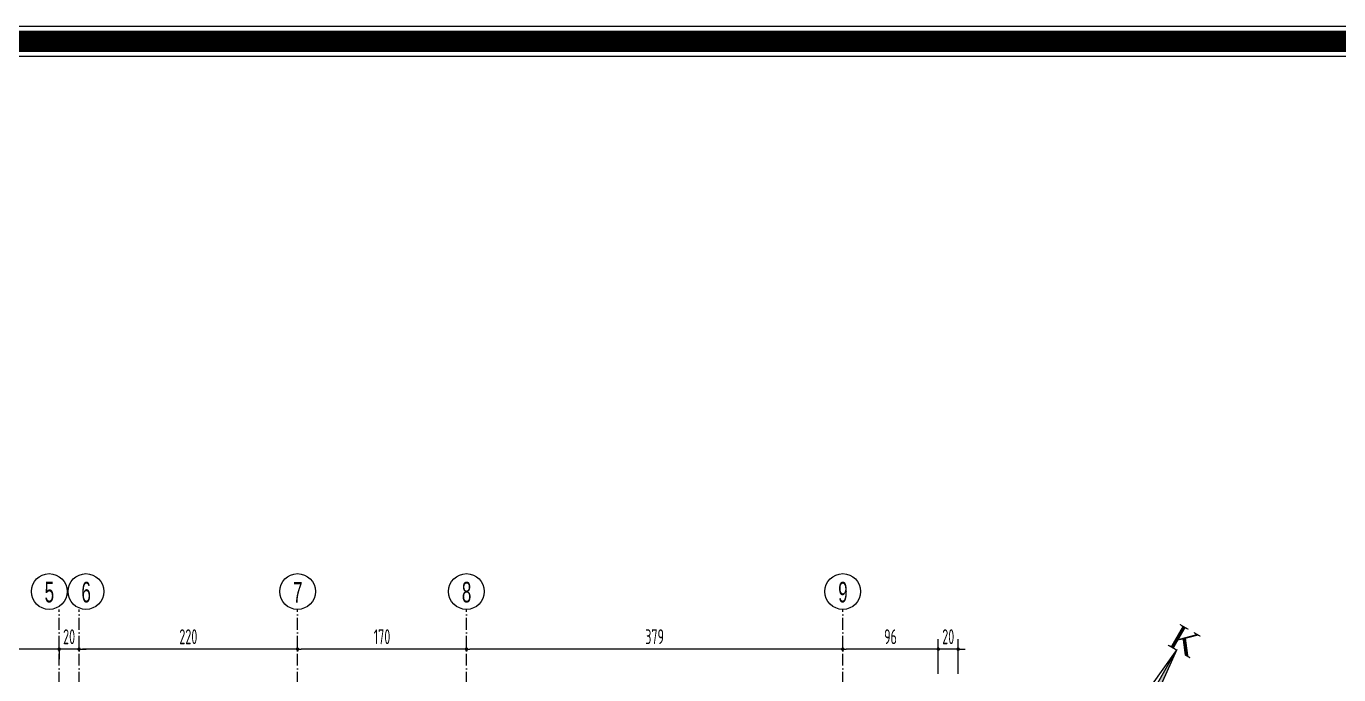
# Model space of a CAD drawing. Extents: x 41749 to 92598, y -24291 to 29432.
# Drawn here: x 56447 to 57768, y -22044 to -21391 of the extents above; entities that cross this region are included whole.
import ezdxf
from ezdxf.enums import TextEntityAlignment as Align

# ---------------------------------------------------------------- set-up
doc = ezdxf.new("R2010")
doc.units = 0
doc.header["$MEASUREMENT"] = 0
doc.header["$PDMODE"] = 3
doc.linetypes.add('ACAD_ISO10W100', pattern=[18, 12, -3, 0, -3])
doc.layers.get('0').update_dxf_attribs({"linetype": 'CONTINUOUS'})
doc.layers.get('Defpoints').update_dxf_attribs({"linetype": 'CONTINUOUS'})
for name, color, linetype in [('AKS', 10, 'CONTINUOUS'), ('doğrama', 1, 'CONTINUOUS'), ('MERBAS', 231, 'CONTINUOUS'), ('MERD', 3, 'CONTINUOUS'), ('OLCU', 3, 'CONTINUOUS'), ('YAZI', 7, 'CONTINUOUS')]:
    doc.layers.add(name, color=color, linetype=linetype)
doc.styles.add('ISIM', font='times.ttf')
doc.styles.add('OLCU', font='isocpeur.ttf', dxfattribs={"width": 0.59})
doc.dimstyles.new('OLCU3', dxfattribs={"dimscale": 0.5, "dimtxt": 30, "dimasz": 7, "dimexe": 20, "dimexo": 0, "dimgap": 10, "dimtad": 1, "dimdec": 4, "dimrnd": 0.5, "dimdsep": 46, "dimtxsty": 'OLCU', "dimblk1": 'DOT', "dimblk2": 'DOT', "dimsah": 1, "dimcen": 0.09, "dimclrt": 4, "dimadec": 0, "dimazin": 0, "dimtfac": 1, "dimtdec": 4, "dimtix": 1, "dimtmove": 2, "dimatfit": 3, "dimfxl": 0, "dimtolj": 1, "dimtzin": 0, "dimarcsym": 0})

# ---------------------------------------------------------------- blocks, each defined once
blk = doc.blocks.new('A$C0A661DCC')
at = {"layer": 'doğrama'}
h = blk.add_hatch(color=256, dxfattribs=at)
h.paths.add_polyline_path([(73.3, 210.1), (73.3, 73.3), (86, 80.4)])
h.paths.add_polyline_path([(114, 73.3), (73.3, 73.3), (86, 66.2), (113.8, 69.4, 0.023599)])
h.paths.add_polyline_path([(146.5, 73.3), (120.9, 73.3, -0.015803), (120.8, 70.2)])
h.paths.add_polyline_path([(73.3, 73.3), (60.5, 66.2), (73.3, 0)])
h.paths.add_polyline_path([(60.5, 80.4), (32.7, 77.1, 0.023599), (32.5, 73.3), (73.3, 73.3)])
h.paths.add_polyline_path([(25.7, 76.3), (0, 73.3), (25.6, 73.3, -0.015803)])
for p, q in [((73.3, 210.1), (60.5, 80.4)), ((73.3, 73.3), (73.3, 210.1)), ((73.3, 73.3), (73.3, 210.1)), ((73.3, 210.1), (86, 80.4)), ((0, 73.3), (25.7, 76.3)), ((32.7, 77.1), (60.5, 80.4)), ((60.5, 80.4), (73.3, 73.3)), ((60.5, 80.4), (73.3, 73.3)), ((86, 80.4), (73.3, 73.3)), ((86, 80.4), (73.3, 73.3)), ((113.8, 77.1), (86, 80.4)), ((146.5, 73.3), (120.8, 76.3)), ((25.6, 73.3), (0, 73.3)), ((0, 73.3), (25.7, 70.2)), ((25.6, 73.3), (0, 73.3)), ((73.3, 73.3), (32.5, 73.3)), ((73.3, 73.3), (32.5, 73.3)), ((32.7, 69.4), (60.5, 66.2)), ((60.5, 66.2), (73.3, 73.3)), ((60.5, 66.2), (73.3, 73.3)), ((73.3, 0), (60.5, 66.2)), ((86, 66.2), (73.3, 73.3)), ((86, 66.2), (73.3, 73.3)), ((73.3, 73.3), (114, 73.3)), ((73.3, 73.3), (114, 73.3)), ((73.3, 73.3), (73.3, 0)), ((73.3, 73.3), (73.3, 0)), ((73.3, 0), (86, 66.2)), ((113.8, 69.4), (86, 66.2)), ((146.5, 73.3), (120.8, 70.2)), ((120.9, 73.3), (146.5, 73.3)), ((120.9, 73.3), (146.5, 73.3)), ((142.3, 73), (142.3, 73))]:
    blk.add_line(p, q, dxfattribs=at)
for radius, start, end in [(47.7, 100.6569, 264.0217), (40.7, 103.5333, 261.0308), (47.7, 275.9783, 79.3431), (40.7, 278.9692, 76.4667)]:
    blk.add_arc((73.3, 73.3), radius, start, end, dxfattribs=at)
at = {"layer": 'doğrama', "style": 'ISIM'}
blk.add_text('K', height=35, dxfattribs=at).set_placement((76.8, 208.2), align=Align.CENTER)
blk = doc.blocks.new('DOT')
at = {"color": 0, "linetype": 'ByBlock'}
blk.add_line((-0.5, 0), (-1, 0), dxfattribs=at)
at = {"color": 0, "linetype": 'ByBlock', "const_width": 0.5}
blk.add_lwpolyline([(-0.25, 0, 1), (0.25, 0, 1)], format="xyb", close=True, dxfattribs=at)
blk = doc.blocks.new('*D556')
at = {"layer": 'Defpoints', "color": 0, "transparency": 16777216}
for p in [(57365.1, -22018.1), (57365.1, -22381.3), (57385.1, -22391.3)]:
    blk.add_point(p, dxfattribs=at)
at = {"layer": 'OLCU', "color": 0, "lineweight": -2, "transparency": 16777216}
for p, q in [((57365.1, -22043.1), (57365.1, -22008.1)), ((57385.1, -22043.1), (57385.1, -22008.1)), ((57361.6, -22018.1), (57358.1, -22018.1)), ((57385.1, -22018.1), (57365.1, -22018.1)), ((57388.6, -22018.1), (57392.1, -22018.1))]:
    blk.add_line(p, q, dxfattribs=at)
at = {"layer": 'OLCU', "color": 0, "lineweight": -2, "transparency": 16777216, "xscale": 3.5, "yscale": 3.5, "zscale": 3.5}
blk.add_blockref('DOT', (57365.1, -22018.1), dxfattribs=at)
at = {"layer": 'OLCU', "color": 0, "lineweight": -2, "transparency": 16777216, "xscale": 3.5, "yscale": 3.5, "zscale": 3.5, "rotation": 180}
blk.add_blockref('DOT', (57385.1, -22018.1), dxfattribs=at)
at = {"layer": 'OLCU', "color": 4, "transparency": 16777216, "insert": (57375.1, -22005.6), "char_height": 15, "attachment_point": 5, "style": 'OLCU'}
blk.add_mtext('\\A1;20', dxfattribs=at)
blk = doc.blocks.new('*D557')
at = {"layer": 'Defpoints', "color": 0, "transparency": 16777216}
for p in [(57268.9, -22018.1), (57268.9, -22018.1), (57365.1, -22335)]:
    blk.add_point(p, dxfattribs=at)
at = {"layer": 'OLCU', "color": 0, "lineweight": -2, "transparency": 16777216}
for p, q in [((57268.9, -22018.1), (57268.9, -22008.1)), ((57365.1, -22043.1), (57365.1, -22008.1)), ((57361.6, -22018.1), (57272.4, -22018.1))]:
    blk.add_line(p, q, dxfattribs=at)
at = {"layer": 'OLCU', "color": 0, "lineweight": -2, "transparency": 16777216, "xscale": 3.5, "yscale": 3.5, "zscale": 3.5, "rotation": 180}
blk.add_blockref('DOT', (57268.9, -22018.1), dxfattribs=at)
at = {"layer": 'OLCU', "color": 0, "lineweight": -2, "transparency": 16777216, "xscale": 3.5, "yscale": 3.5, "zscale": 3.5}
blk.add_blockref('DOT', (57365.1, -22018.1), dxfattribs=at)
at = {"layer": 'OLCU', "color": 4, "transparency": 16777216, "insert": (57317, -22005.6), "char_height": 15, "attachment_point": 5, "style": 'OLCU'}
blk.add_mtext('\\A1;96', dxfattribs=at)
blk = doc.blocks.new('*D558')
at = {"layer": 'Defpoints', "color": 0, "transparency": 16777216}
for p in [(56890.1, -22018.1), (56890.1, -22018.1), (57268.9, -22018.1)]:
    blk.add_point(p, dxfattribs=at)
at = {"layer": 'OLCU', "color": 0, "lineweight": -2, "transparency": 16777216}
for p, q in [((56890.1, -22018.1), (56890.1, -22008.1)), ((57268.9, -22018.1), (57268.9, -22008.1)), ((57265.4, -22018.1), (56893.6, -22018.1))]:
    blk.add_line(p, q, dxfattribs=at)
at = {"layer": 'OLCU', "color": 0, "lineweight": -2, "transparency": 16777216, "xscale": 3.5, "yscale": 3.5, "zscale": 3.5, "rotation": 180}
blk.add_blockref('DOT', (56890.1, -22018.1), dxfattribs=at)
at = {"layer": 'OLCU', "color": 0, "lineweight": -2, "transparency": 16777216, "xscale": 3.5, "yscale": 3.5, "zscale": 3.5}
blk.add_blockref('DOT', (57268.9, -22018.1), dxfattribs=at)
at = {"layer": 'OLCU', "color": 4, "transparency": 16777216, "insert": (57079.5, -22005.6), "char_height": 15, "attachment_point": 5, "style": 'OLCU'}
blk.add_mtext('\\A1;379', dxfattribs=at)
blk = doc.blocks.new('*D559')
at = {"layer": 'Defpoints', "color": 0, "transparency": 16777216}
for p in [(56720.1, -22018.1), (56720.1, -22018.1), (56890.1, -22018.1)]:
    blk.add_point(p, dxfattribs=at)
at = {"layer": 'OLCU', "color": 0, "lineweight": -2, "transparency": 16777216}
for p, q in [((56720.1, -22018.1), (56720.1, -22008.1)), ((56890.1, -22018.1), (56890.1, -22008.1)), ((56886.6, -22018.1), (56723.6, -22018.1))]:
    blk.add_line(p, q, dxfattribs=at)
at = {"layer": 'OLCU', "color": 0, "lineweight": -2, "transparency": 16777216, "xscale": 3.5, "yscale": 3.5, "zscale": 3.5, "rotation": 180}
blk.add_blockref('DOT', (56720.1, -22018.1), dxfattribs=at)
at = {"layer": 'OLCU', "color": 0, "lineweight": -2, "transparency": 16777216, "xscale": 3.5, "yscale": 3.5, "zscale": 3.5}
blk.add_blockref('DOT', (56890.1, -22018.1), dxfattribs=at)
at = {"layer": 'OLCU', "color": 4, "transparency": 16777216, "insert": (56805.1, -22005.6), "char_height": 15, "attachment_point": 5, "style": 'OLCU'}
blk.add_mtext('\\A1;170', dxfattribs=at)
blk = doc.blocks.new('*D560')
at = {"layer": 'Defpoints', "color": 0, "transparency": 16777216}
for p in [(56500.1, -22018.1), (56500.1, -22018.1), (56720.1, -22018.1)]:
    blk.add_point(p, dxfattribs=at)
at = {"layer": 'OLCU', "color": 0, "lineweight": -2, "transparency": 16777216}
for p, q in [((56500.1, -22018.1), (56500.1, -22008.1)), ((56720.1, -22018.1), (56720.1, -22008.1)), ((56716.6, -22018.1), (56503.6, -22018.1))]:
    blk.add_line(p, q, dxfattribs=at)
at = {"layer": 'OLCU', "color": 0, "lineweight": -2, "transparency": 16777216, "xscale": 3.5, "yscale": 3.5, "zscale": 3.5, "rotation": 180}
blk.add_blockref('DOT', (56500.1, -22018.1), dxfattribs=at)
at = {"layer": 'OLCU', "color": 0, "lineweight": -2, "transparency": 16777216, "xscale": 3.5, "yscale": 3.5, "zscale": 3.5}
blk.add_blockref('DOT', (56720.1, -22018.1), dxfattribs=at)
at = {"layer": 'OLCU', "color": 4, "transparency": 16777216, "insert": (56610.1, -22005.6), "char_height": 15, "attachment_point": 5, "style": 'OLCU'}
blk.add_mtext('\\A1;220', dxfattribs=at)
blk = doc.blocks.new('*D561')
at = {"layer": 'Defpoints', "color": 0, "transparency": 16777216}
for p in [(56480.1, -22018.1), (56480.1, -22018.1), (56500.1, -22018.1)]:
    blk.add_point(p, dxfattribs=at)
at = {"layer": 'OLCU', "color": 0, "lineweight": -2, "transparency": 16777216}
for p, q in [((56500.1, -22018.1), (56500.1, -22008.1)), ((56476.6, -22018.1), (56473.1, -22018.1)), ((56480.1, -22018.1), (56480.1, -22028.1)), ((56500.1, -22018.1), (56480.1, -22018.1)), ((56503.6, -22018.1), (56507.1, -22018.1))]:
    blk.add_line(p, q, dxfattribs=at)
at = {"layer": 'OLCU', "color": 0, "lineweight": -2, "transparency": 16777216, "xscale": 3.5, "yscale": 3.5, "zscale": 3.5}
blk.add_blockref('DOT', (56480.1, -22018.1), dxfattribs=at)
at = {"layer": 'OLCU', "color": 0, "lineweight": -2, "transparency": 16777216, "xscale": 3.5, "yscale": 3.5, "zscale": 3.5, "rotation": 180}
blk.add_blockref('DOT', (56500.1, -22018.1), dxfattribs=at)
at = {"layer": 'OLCU', "color": 4, "transparency": 16777216, "insert": (56490.1, -22005.6), "char_height": 15, "attachment_point": 5, "style": 'OLCU'}
blk.add_mtext('\\A1;20', dxfattribs=at)
blk = doc.blocks.new('*D562')
at = {"layer": 'Defpoints', "color": 0, "transparency": 16777216}
for p in [(56300.1, -22018.1), (56300.1, -22018.1), (56480.1, -22018.1)]:
    blk.add_point(p, dxfattribs=at)
at = {"layer": 'OLCU', "color": 0, "lineweight": -2, "transparency": 16777216}
for p, q in [((56300.1, -22018.1), (56300.1, -22008.1)), ((56476.6, -22018.1), (56303.6, -22018.1)), ((56480.1, -22018.1), (56480.1, -22028.1))]:
    blk.add_line(p, q, dxfattribs=at)
at = {"layer": 'OLCU', "color": 0, "lineweight": -2, "transparency": 16777216, "xscale": 3.5, "yscale": 3.5, "zscale": 3.5, "rotation": 180}
blk.add_blockref('DOT', (56300.1, -22018.1), dxfattribs=at)
at = {"layer": 'OLCU', "color": 0, "lineweight": -2, "transparency": 16777216, "xscale": 3.5, "yscale": 3.5, "zscale": 3.5}
blk.add_blockref('DOT', (56480.1, -22018.1), dxfattribs=at)
at = {"layer": 'OLCU', "color": 4, "transparency": 16777216, "insert": (56390.1, -22005.6), "char_height": 15, "attachment_point": 5, "style": 'OLCU'}
blk.add_mtext('\\A1;180', dxfattribs=at)

msp = doc.modelspace()

# ---------------------------------------------------------------- linework, layer by layer
at = {"layer": 'AKS', "linetype": 'ACAD_ISO10W100'}
for p, q in [((56480.06272, -23591.33978), (56480.06272, -21978.06351)), ((56500.06272, -23591.33978), (56500.06272, -21978.06351)), ((56720.06272, -23591.33978), (56720.06272, -21978.06351)), ((56890.06272, -23591.33978), (56890.06272, -21978.06351)), ((57268.9142, -23591.33978), (57268.9142, -21978.06351))]:
    msp.add_line(p, q, dxfattribs=at)
at = {"layer": 'MERBAS'}
for points in [[(45632.04216, -24290.68394), (45632.04216, -21390.68394), (70862.32763, -21390.68394), (70862.32763, -24290.68394)], [(45637.04216, -24285.68394), (45637.04216, -21395.68394), (70857.32763, -21395.68394), (70857.32763, -24285.68394)], [(45657.04216, -24265.68394), (45657.04216, -21415.68394), (70837.32763, -21415.68394), (70837.32763, -24265.68394)], [(45662.04216, -24260.68394), (45662.04216, -21420.68394), (70832.32763, -21420.68394), (70832.32763, -24260.68394)]]:
    msp.add_lwpolyline(points, close=True, dxfattribs=at)
at = {"layer": 'MERBAS', "const_width": 20}
msp.add_lwpolyline([(45647.04216, -24275.68394), (45647.04216, -21405.68394), (70847.32763, -21405.68394), (70847.32763, -24275.68394)], close=True, dxfattribs=at)
at = {"layer": 'YAZI'}
for centre in [(56470.06272, -21960.06351), (56507.06272, -21960.06351), (56720.06272, -21960.06351), (56890.06272, -21960.06351), (57268.9142, -21960.06351)]:
    msp.add_circle(centre, 18, dxfattribs=at)

# ---------------------------------------------------------------- block references
at = {"layer": 'MERD', "color": 11, "xscale": 0.7185024000302342, "yscale": 0.7185024000302342, "zscale": 0.7185024000302342, "rotation": 330.019001807863}
msp.add_blockref('A$C0A661DCC', (57484.34745, -22122.80354), dxfattribs=at)

# ---------------------------------------------------------------- texts
at = {"layer": 'YAZI', "char_height": 20.736, "width": 360.8188416, "attachment_point": 5, "style": 'OLCU'}
for s, insert in [('{\\fArial|b0|i0|c162|p34;5}', (56470.24153, -21960.82252)), ('{\\fArial|b0|i0|c162|p34;6}', (56507.24153, -21960.82252)), ('{\\fArial|b0|i0|c162|p34;7}', (56720.24152, -21960.82252)), ('{\\fArial|b0|i0|c162|p34;8}', (56890.24153, -21960.82252)), ('{\\fArial|b0|i0|c162|p34;9}', (57269.093, -21960.82252))]:
    msp.add_mtext(s, dxfattribs=dict(at, insert=insert))

# ---------------------------------------------------------------- dimensions: what is measured, and where the dimension line sits
at = {"layer": 'OLCU'}
for base, p1, p2, picture, middle in [((56300.06272, -22018.06351), (56480.06272, -22018.06351), (56300.06272, -22018.06351), '*D562', (56390.06272, -22005.56351)), ((56480.06272, -22018.06351), (56500.06272, -22018.06351), (56480.06272, -22018.06351), '*D561', (56490.06272, -22005.56351)), ((56500.06272, -22018.06351), (56720.06272, -22018.06351), (56500.06272, -22018.06351), '*D560', (56610.06272, -22005.56351)), ((56720.06272, -22018.06351), (56890.06272, -22018.06351), (56720.06272, -22018.06351), '*D559', (56805.06272, -22005.56351)), ((56890.06272, -22018.06351), (57268.9142, -22018.06351), (56890.06272, -22018.06351), '*D558', (57079.48846, -22005.56351)), ((57268.9142, -22018.06351), (57365.06272, -22334.97063), (57268.9142, -22018.06351), '*D557', (57316.98846, -22005.56351)), ((57365.06272, -22018.06351), (57385.06272, -22391.33978), (57365.06272, -22381.33978), '*D556', (57375.06272, -22005.56351))]:
    dim = msp.add_linear_dim(base=base, p1=p1, p2=p2, dimstyle='OLCU3', dxfattribs=at)
    dim.commit()
    dim.dimension.update_dxf_attribs({"geometry": picture, "text_midpoint": middle})

doc.saveas('drawing.dxf')
